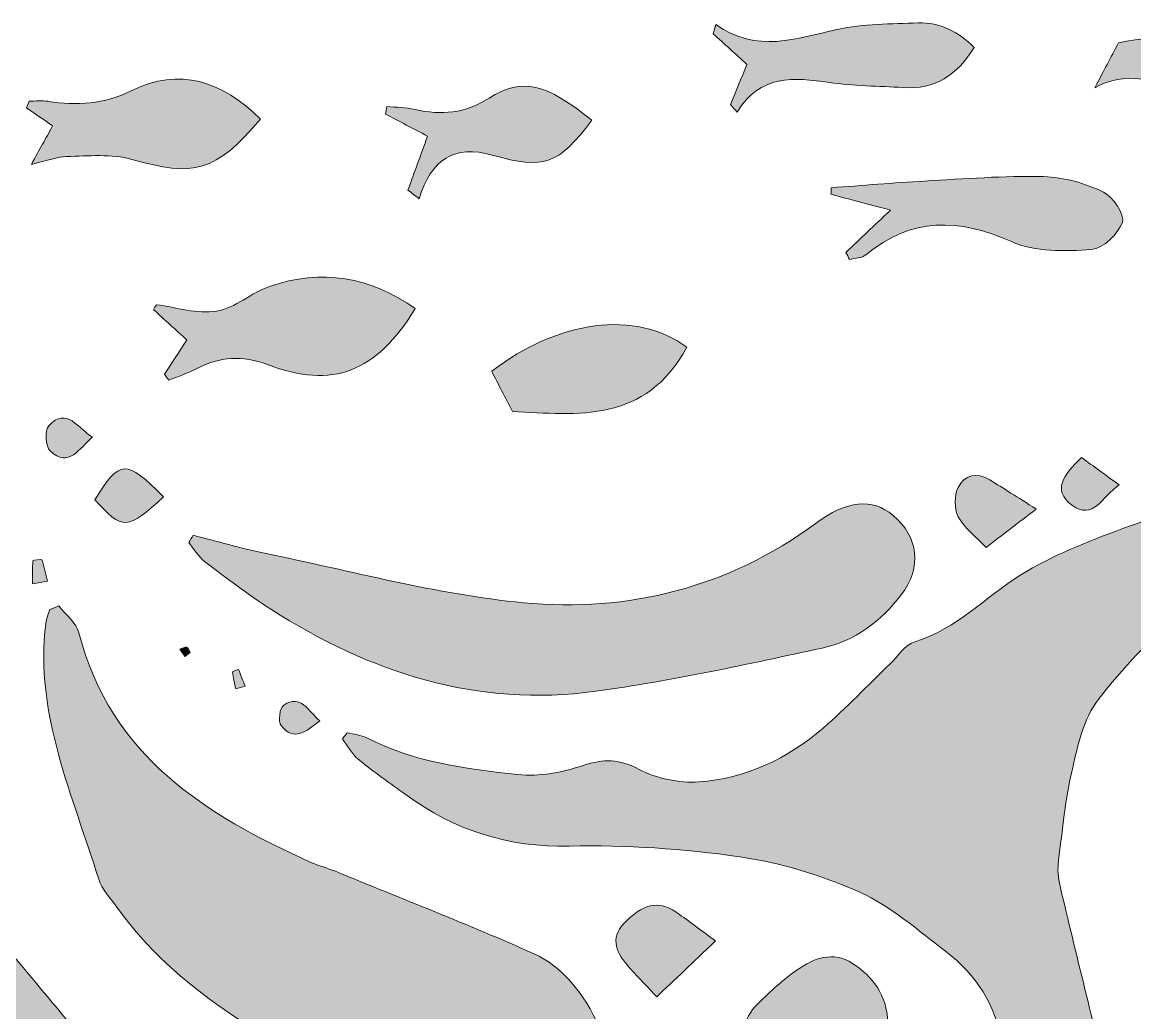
# Model space of a CAD drawing. Header units: centimetres. Extents: x -3.3 to 24.3, y 7.4 to 22.3.
# Drawn here: x 10.467 to 12.993, y 19.687 to 21.936 of the extents above; entities that cross this region are included whole.
import ezdxf

# ---------------------------------------------------------------- set-up
doc = ezdxf.new("R2010")
doc.units = ezdxf.units.CM
doc.header["$MEASUREMENT"] = 0
doc.layers.add('Layer 1', color=7, linetype='Continuous', lineweight=0)

# ---------------------------------------------------------------- blocks, each defined once
blk = doc.blocks.new('Block_0')
at = {"layer": 'Layer 1', "true_color": 0x000000, "transparency": 33554687}
h = blk.add_hatch(color=18, dxfattribs=at)
h.dxf.hatch_style = 2
edge = h.paths.add_edge_path()
edge.add_spline(control_points=[(12.0753, 21.749), (12.0874, 21.7786), (12.0995, 21.8082), (12.1127, 21.8402), (12.0861, 21.8643), (12.061, 21.887), (12.0359, 21.9098), (12.0379, 21.9169), (12.04, 21.924), (12.0421, 21.931), (12.1349, 21.864), (12.2251, 21.8994), (12.3176, 21.9195), (12.3772, 21.9324), (12.4401, 21.9322), (12.5017, 21.9343), (12.5512, 21.9359), (12.5926, 21.9144), (12.6286, 21.8788), (12.5904, 21.8155), (12.5394, 21.783), (12.4674, 21.7876), (12.4114, 21.7912), (12.3549, 21.7911), (12.2996, 21.7992), (12.2194, 21.811), (12.1429, 21.8182), (12.0902, 21.7317), (12.0852, 21.7375), (12.0802, 21.7433), (12.0753, 21.749)], knot_values=[0, 0, 0, 0, 1, 1, 1, 2, 2, 2, 3, 3, 3, 4, 4, 4, 5, 5, 5, 6, 6, 6, 7, 7, 7, 8, 8, 8, 9, 9, 9, 10, 10, 10, 10], degree=3, periodic=0)
h = blk.add_hatch(color=18, dxfattribs=at)
h.dxf.hatch_style = 2
edge = h.paths.add_edge_path()
edge.add_spline(control_points=[(12.9026, 21.7871), (12.9236, 21.827), (12.9382, 21.8546), (12.9566, 21.8894), (13.0568, 21.9124), (13.1653, 21.8945), (13.2741, 21.8777), (13.3207, 21.8704), (13.3487, 21.8442), (13.3434, 21.7985), (13.3381, 21.7523), (13.2971, 21.7437), (13.2592, 21.749), (13.2037, 21.7567), (13.1477, 21.7664), (13.0945, 21.7835), (13.033, 21.8034), (12.9739, 21.8267), (12.9026, 21.7871)], knot_values=[0, 0, 0, 0, 1, 1, 1, 2, 2, 2, 3, 3, 3, 4, 4, 4, 5, 5, 5, 6, 6, 6, 6], degree=3, periodic=0)
h = blk.add_hatch(color=18, dxfattribs=at)
h.dxf.hatch_style = 2
edge = h.paths.add_edge_path()
edge.add_spline(control_points=[(11.0074, 21.7161), (10.9048, 21.5951), (10.857, 21.5841), (10.7157, 21.6246), (10.6693, 21.638), (10.6169, 21.6318), (10.5673, 21.6312), (10.5462, 21.6309), (10.5252, 21.6221), (10.4872, 21.6131), (10.5068, 21.6486), (10.5188, 21.6702), (10.5356, 21.7007), (10.5173, 21.7134), (10.4968, 21.7276), (10.4764, 21.7417), (10.4784, 21.7468), (10.4804, 21.7518), (10.4824, 21.7568), (10.4966, 21.7568), (10.5111, 21.7587), (10.525, 21.7565), (10.5903, 21.746), (10.6526, 21.7497), (10.7137, 21.78), (10.8249, 21.8352), (10.9194, 21.8023), (11.0074, 21.7161)], knot_values=[0, 0, 0, 0, 1, 1, 1, 2, 2, 2, 3, 3, 3, 4, 4, 4, 5, 5, 5, 6, 6, 6, 7, 7, 7, 8, 8, 8, 9, 9, 9, 9], degree=3, periodic=0)
h = blk.add_hatch(color=18, dxfattribs=at)
h.dxf.hatch_style = 2
edge = h.paths.add_edge_path()
edge.add_spline(control_points=[(11.3426, 21.5548), (11.3571, 21.5947), (11.3716, 21.6345), (11.3872, 21.6775), (11.3543, 21.6946), (11.323, 21.7109), (11.2917, 21.7272), (11.2925, 21.733), (11.2934, 21.7389), (11.2943, 21.7447), (11.3159, 21.7426), (11.3379, 21.7428), (11.3588, 21.738), (11.4187, 21.7241), (11.472, 21.7288), (11.5269, 21.7639), (11.6025, 21.8122), (11.6567, 21.7966), (11.7604, 21.7134), (11.6836, 21.6127), (11.6532, 21.6006), (11.5342, 21.6344), (11.4483, 21.6589), (11.3953, 21.6245), (11.3679, 21.5353), (11.3594, 21.5418), (11.351, 21.5483), (11.3426, 21.5548)], knot_values=[0, 0, 0, 0, 1, 1, 1, 2, 2, 2, 3, 3, 3, 4, 4, 4, 5, 5, 5, 6, 6, 6, 7, 7, 7, 8, 8, 8, 9, 9, 9, 9], degree=3, periodic=0)
h = blk.add_hatch(color=18, dxfattribs=at)
h.dxf.hatch_style = 2
edge = h.paths.add_edge_path()
edge.add_spline(control_points=[(12.3375, 21.4135), (12.3691, 21.4436), (12.4008, 21.4737), (12.4385, 21.5095), (12.3874, 21.5231), (12.3454, 21.5342), (12.3034, 21.5453), (12.3037, 21.5503), (12.3039, 21.5552), (12.3042, 21.5602), (12.3749, 21.5653), (12.4455, 21.5715), (12.5162, 21.5754), (12.6062, 21.5803), (12.6964, 21.5877), (12.7863, 21.5854), (12.8324, 21.5842), (12.8808, 21.5703), (12.9226, 21.5504), (12.9444, 21.54), (12.9714, 21.4978), (12.9653, 21.4814), (12.9554, 21.4549), (12.9213, 21.4217), (12.8955, 21.42), (12.835, 21.4159), (12.7669, 21.4143), (12.7135, 21.4379), (12.5935, 21.4911), (12.4864, 21.4941), (12.3825, 21.4078), (12.3735, 21.4003), (12.358, 21.4006), (12.3456, 21.3972), (12.3429, 21.4026), (12.3402, 21.4081), (12.3375, 21.4135)], knot_values=[0, 0, 0, 0, 1, 1, 1, 2, 2, 2, 3, 3, 3, 4, 4, 4, 5, 5, 5, 6, 6, 6, 7, 7, 7, 8, 8, 8, 9, 9, 9, 10, 10, 10, 11, 11, 11, 12, 12, 12, 12], degree=3, periodic=0)
h = blk.add_hatch(color=18, dxfattribs=at)
h.dxf.hatch_style = 2
edge = h.paths.add_edge_path()
edge.add_spline(control_points=[(11.359, 21.2858), (11.2702, 21.141), (11.1719, 21.1025), (11.0239, 21.1586), (10.966, 21.1805), (10.9156, 21.177), (10.8629, 21.1497), (10.8426, 21.1392), (10.8205, 21.1319), (10.7992, 21.1231), (10.7961, 21.1277), (10.793, 21.1323), (10.7898, 21.1369), (10.8058, 21.1614), (10.8217, 21.1859), (10.8405, 21.2147), (10.8152, 21.2376), (10.79, 21.2604), (10.7649, 21.2832), (10.767, 21.287), (10.769, 21.2907), (10.7711, 21.2945), (10.8169, 21.2887), (10.8643, 21.273), (10.908, 21.2801), (10.95, 21.2869), (10.9867, 21.3219), (11.0285, 21.3363), (11.1456, 21.3765), (11.2579, 21.3582), (11.359, 21.2858)], knot_values=[0, 0, 0, 0, 1, 1, 1, 2, 2, 2, 3, 3, 3, 4, 4, 4, 5, 5, 5, 6, 6, 6, 7, 7, 7, 8, 8, 8, 9, 9, 9, 10, 10, 10, 10], degree=3, periodic=0)
h = blk.add_hatch(color=18, dxfattribs=at)
h.dxf.hatch_style = 2
edge = h.paths.add_edge_path()
edge.add_spline(control_points=[(11.9758, 21.1985), (11.8829, 21.0248), (11.7274, 21.0453), (11.5802, 21.052), (11.5634, 21.0844), (11.5482, 21.1138), (11.5328, 21.1436), (11.686, 21.2599), (11.8578, 21.2838), (11.9758, 21.1985)], knot_values=[0, 0, 0, 0, 1, 1, 1, 2, 2, 2, 3, 3, 3, 3], degree=3, periodic=0)
h = blk.add_hatch(color=18, dxfattribs=at)
h.dxf.hatch_style = 2
edge = h.paths.add_edge_path()
edge.add_spline(control_points=[(10.6264, 20.994), (10.5962, 20.9694), (10.5724, 20.9223), (10.5301, 20.9628), (10.5195, 20.973), (10.5173, 21.0096), (10.5267, 21.0198), (10.5679, 21.0646), (10.5934, 21.013), (10.6264, 20.994)], knot_values=[0, 0, 0, 0, 1, 1, 1, 2, 2, 2, 3, 3, 3, 3], degree=3, periodic=0)
h = blk.add_hatch(color=18, dxfattribs=at)
h.dxf.hatch_style = 2
edge = h.paths.add_edge_path()
edge.add_spline(control_points=[(10.7877, 20.8584), (10.7042, 20.7822), (10.6948, 20.7821), (10.6316, 20.8519), (10.6886, 20.9435), (10.7014, 20.9444), (10.7877, 20.8584)], knot_values=[0, 0, 0, 0, 1, 1, 1, 2, 2, 2, 2], degree=3, periodic=0)
h = blk.add_hatch(color=18, dxfattribs=at)
h.dxf.hatch_style = 2
edge = h.paths.add_edge_path()
edge.add_spline(control_points=[(12.8724, 20.9476), (12.9012, 20.9268), (12.927, 20.9082), (12.9579, 20.8858), (12.9195, 20.8593), (12.8997, 20.8031), (12.8498, 20.8404), (12.8063, 20.8729), (12.8306, 20.9081), (12.8724, 20.9476)], knot_values=[0, 0, 0, 0, 1, 1, 1, 2, 2, 2, 3, 3, 3, 3], degree=3, periodic=0)
h = blk.add_hatch(color=18, dxfattribs=at)
h.dxf.hatch_style = 2
edge = h.paths.add_edge_path()
edge.add_spline(control_points=[(12.7698, 20.8308), (12.7279, 20.7987), (12.6952, 20.7736), (12.6558, 20.7434), (12.6316, 20.7691), (12.6058, 20.788), (12.5926, 20.8134), (12.5832, 20.8314), (12.5835, 20.8617), (12.5925, 20.8801), (12.6063, 20.9083), (12.6347, 20.9156), (12.6644, 20.897), (12.6953, 20.8777), (12.7261, 20.8583), (12.7698, 20.8308)], knot_values=[0, 0, 0, 0, 1, 1, 1, 2, 2, 2, 3, 3, 3, 4, 4, 4, 5, 5, 5, 5], degree=3, periodic=0)
h = blk.add_hatch(color=18, dxfattribs=at)
h.dxf.hatch_style = 2
edge = h.paths.add_edge_path()
edge.add_spline(control_points=[(14.0863, 20.6711), (13.9949, 20.6799), (13.9035, 20.6946), (13.8119, 20.6961), (13.6575, 20.6987), (13.502, 20.7026), (13.3487, 20.6882), (13.1554, 20.67), (13.023, 20.5421), (12.9101, 20.3978), (12.8773, 20.3558), (12.8644, 20.2955), (12.8519, 20.2414), (12.8361, 20.173), (12.8291, 20.1025), (12.8202, 20.0327), (12.8178, 20.0137), (12.8193, 19.9932), (12.8238, 19.9745), (12.8611, 19.8189), (12.899, 19.6633), (12.9379, 19.5081), (12.9527, 19.4487), (12.936, 19.3966), (12.9061, 19.347), (12.8299, 19.2207), (12.7269, 19.1261), (12.5923, 19.0614), (12.4554, 18.9957), (12.3234, 18.92), (12.1898, 18.8477), (12.1203, 18.8101), (12.0868, 18.7477), (12.0696, 18.6725), (12.0378, 18.5326), (12.0056, 18.3926), (11.9687, 18.254), (11.9351, 18.1278), (11.8833, 18.0089), (11.7944, 17.9104), (11.7742, 17.888), (11.746, 17.8728), (11.7214, 17.8543), (11.7172, 17.8591), (11.7129, 17.8639), (11.7086, 17.8687), (11.7333, 17.9079), (11.7597, 17.9462), (11.7824, 17.9865), (11.8646, 18.1326), (11.8918, 18.2936), (11.9014, 18.4576), (11.9115, 18.6293), (11.9505, 18.7906), (12.039, 18.9399), (12.1276, 19.0893), (12.2459, 19.1982), (12.4181, 19.2418), (12.5089, 19.2648), (12.582, 19.3144), (12.635, 19.3929), (12.7347, 19.5405), (12.7064, 19.7191), (12.5636, 19.8271), (12.5007, 19.8747), (12.4397, 19.9293), (12.369, 19.961), (12.2833, 19.9995), (12.1897, 20.0279), (12.0968, 20.0413), (11.9689, 20.0597), (11.8383, 20.0684), (11.7092, 20.0655), (11.5695, 20.0624), (11.4488, 20.1015), (11.3382, 20.182), (11.3017, 20.2086), (11.2644, 20.2341), (11.2296, 20.2627), (11.2148, 20.2748), (11.2055, 20.2935), (11.1936, 20.3092), (11.1974, 20.3139), (11.2011, 20.3185), (11.2048, 20.3231), (11.2197, 20.3193), (11.236, 20.3181), (11.2494, 20.3113), (11.357, 20.256), (11.475, 20.2409), (11.5921, 20.228), (11.6404, 20.2226), (11.6936, 20.233), (11.7403, 20.2488), (11.7871, 20.2645), (11.8227, 20.2631), (11.8675, 20.2399), (11.9073, 20.2192), (11.9583, 20.2082), (12.0031, 20.2113), (12.1098, 20.2185), (12.2045, 20.264), (12.2854, 20.3336), (12.3387, 20.3794), (12.3871, 20.4309), (12.4379, 20.4796), (12.4561, 20.4971), (12.4723, 20.5229), (12.4941, 20.5296), (12.5888, 20.5586), (12.6542, 20.6313), (12.7345, 20.6811), (12.8054, 20.7251), (12.8853, 20.7565), (12.9641, 20.7857), (13.0512, 20.818), (13.1411, 20.8425), (13.2305, 20.868), (13.2654, 20.8779), (13.3032, 20.8896), (13.3382, 20.886), (13.5172, 20.8675), (13.6965, 20.8492), (13.874, 20.8207), (13.9597, 20.8069), (14.0345, 20.7592), (14.0934, 20.6936), (14.091, 20.6861), (14.0887, 20.6786), (14.0863, 20.6711)], knot_values=[0, 0, 0, 0, 1, 1, 1, 2, 2, 2, 3, 3, 3, 4, 4, 4, 5, 5, 5, 6, 6, 6, 7, 7, 7, 8, 8, 8, 9, 9, 9, 10, 10, 10, 11, 11, 11, 12, 12, 12, 13, 13, 13, 14, 14, 14, 15, 15, 15, 16, 16, 16, 17, 17, 17, 18, 18, 18, 19, 19, 19, 20, 20, 20, 21, 21, 21, 22, 22, 22, 23, 23, 23, 24, 24, 24, 25, 25, 25, 26, 26, 26, 27, 27, 27, 28, 28, 28, 29, 29, 29, 30, 30, 30, 31, 31, 31, 32, 32, 32, 33, 33, 33, 34, 34, 34, 35, 35, 35, 36, 36, 36, 37, 37, 37, 38, 38, 38, 39, 39, 39, 40, 40, 40, 41, 41, 41, 42, 42, 42, 43, 43, 43, 43], degree=3, periodic=0)
h = blk.add_hatch(color=18, dxfattribs=at)
h.dxf.hatch_style = 2
edge = h.paths.add_edge_path()
edge.add_spline(control_points=[(10.8548, 20.7714), (10.9087, 20.7577), (10.9621, 20.7417), (11.0165, 20.7306), (11.2124, 20.6909), (11.4071, 20.6368), (11.6051, 20.6181), (11.8428, 20.5957), (12.07, 20.6521), (12.2678, 20.7976), (12.3407, 20.8513), (12.3963, 20.8565), (12.4445, 20.8165), (12.502, 20.7687), (12.5108, 20.6984), (12.4629, 20.6357), (12.4172, 20.5758), (12.3568, 20.5309), (12.2836, 20.5152), (12.113, 20.4785), (11.9421, 20.4407), (11.7695, 20.4171), (11.5005, 20.3802), (11.2563, 20.459), (11.0312, 20.6035), (10.9791, 20.6369), (10.9296, 20.6746), (10.8803, 20.7121), (10.8659, 20.7231), (10.8564, 20.7404), (10.8446, 20.7548), (10.848, 20.7604), (10.8514, 20.7659), (10.8548, 20.7714)], knot_values=[0, 0, 0, 0, 1, 1, 1, 2, 2, 2, 3, 3, 3, 4, 4, 4, 5, 5, 5, 6, 6, 6, 7, 7, 7, 8, 8, 8, 9, 9, 9, 10, 10, 10, 11, 11, 11, 11], degree=3, periodic=0)
h = blk.add_hatch(color=18, dxfattribs=at)
h.dxf.hatch_style = 2
edge = h.paths.add_edge_path()
edge.add_spline(control_points=[(10.4898, 20.6611), (10.4898, 20.6786), (10.4894, 20.6962), (10.4908, 20.7136), (10.4909, 20.7149), (10.5104, 20.7171), (10.511, 20.7153), (10.5166, 20.6996), (10.5199, 20.6831), (10.524, 20.6668), (10.5126, 20.6649), (10.5012, 20.663), (10.4898, 20.6611)], knot_values=[0, 0, 0, 0, 1, 1, 1, 2, 2, 2, 3, 3, 3, 4, 4, 4, 4], degree=3, periodic=0)
h = blk.add_hatch(color=18, dxfattribs=at)
h.dxf.hatch_style = 2
edge = h.paths.add_edge_path()
edge.add_spline(control_points=[(8.7354, 20.0841), (9.3063, 20.0135), (9.7667, 20.1911), (10.1285, 20.6199), (10.1335, 20.6166), (10.1385, 20.6132), (10.1435, 20.6099), (10.1428, 20.5937), (10.1473, 20.5748), (10.1405, 20.5618), (10.1105, 20.5046), (10.082, 20.4456), (10.044, 20.3938), (9.9908, 20.3212), (9.9328, 20.2514), (9.871, 20.186), (9.7951, 20.1057), (9.7668, 20.0136), (9.784, 19.9068), (9.7938, 19.8457), (9.8035, 19.7839), (9.8219, 19.7251), (9.8322, 19.6923), (9.8537, 19.6521), (9.8816, 19.6381), (9.9305, 19.6135), (9.9546, 19.5722), (9.9877, 19.5349), (10.032, 19.4848), (10.0839, 19.4404), (10.1369, 19.3991), (10.1924, 19.3559), (10.2556, 19.3225), (10.3107, 19.279), (10.5252, 19.1097), (10.6415, 18.8914), (10.6326, 18.6138), (10.6304, 18.5462), (10.6267, 18.4783), (10.6169, 18.4116), (10.6115, 18.3754), (10.5918, 18.3414), (10.5785, 18.3064), (10.5704, 18.3069), (10.5622, 18.3074), (10.5541, 18.3078), (10.5482, 18.3414), (10.5361, 18.3752), (10.5377, 18.4083), (10.5427, 18.5159), (10.5173, 18.6145), (10.4663, 18.7085), (10.4462, 18.7454), (10.4292, 18.7848), (10.4172, 18.8249), (10.3888, 18.9198), (10.3303, 18.989), (10.2442, 19.0339), (10.1668, 19.0743), (10.0874, 19.1108), (10.0081, 19.1472), (9.9662, 19.1665), (9.9064, 19.1527), (9.8787, 19.0988), (9.7994, 18.9443), (9.7103, 18.7894), (9.7931, 18.604), (9.8298, 18.5219), (9.8565, 18.4353), (9.8864, 18.3503), (9.9121, 18.2774), (9.947, 18.2111), (10.0078, 18.1605), (10.0218, 18.1488), (10.031, 18.1314), (10.0481, 18.1093), (10.0276, 18.104), (10.0115, 18.0944), (10.0048, 18.0988), (9.9134, 18.1593), (9.8084, 18.2083), (9.7371, 18.2875), (9.6678, 18.3644), (9.6246, 18.4693), (9.5856, 18.568), (9.5328, 18.7014), (9.5305, 18.8401), (9.5615, 18.9831), (9.5984, 19.1529), (9.6373, 19.3232), (9.6177, 19.5013), (9.6016, 19.6479), (9.5305, 19.7617), (9.4325, 19.8617), (9.3774, 19.9179), (9.3005, 19.9338), (9.2239, 19.9448), (9.1152, 19.9602), (9.0063, 19.9751), (8.8985, 19.9956), (8.8449, 20.0057), (8.7909, 20.0226), (8.7354, 20.0841)], knot_values=[0, 0, 0, 0, 1, 1, 1, 2, 2, 2, 3, 3, 3, 4, 4, 4, 5, 5, 5, 6, 6, 6, 7, 7, 7, 8, 8, 8, 9, 9, 9, 10, 10, 10, 11, 11, 11, 12, 12, 12, 13, 13, 13, 14, 14, 14, 15, 15, 15, 16, 16, 16, 17, 17, 17, 18, 18, 18, 19, 19, 19, 20, 20, 20, 21, 21, 21, 22, 22, 22, 23, 23, 23, 24, 24, 24, 25, 25, 25, 26, 26, 26, 27, 27, 27, 28, 28, 28, 29, 29, 29, 30, 30, 30, 31, 31, 31, 32, 32, 32, 33, 33, 33, 34, 34, 34, 34], degree=3, periodic=0)
h = blk.add_hatch(color=18, dxfattribs=at)
h.dxf.hatch_style = 2
edge = h.paths.add_edge_path()
edge.add_spline(control_points=[(10.5498, 20.6114), (10.5654, 20.5909), (10.5895, 20.5725), (10.5954, 20.5495), (10.6671, 20.2701), (10.8821, 20.1369), (11.1221, 20.0287), (11.1401, 20.0206), (11.1594, 20.0158), (11.1777, 20.0084), (11.3283, 19.9464), (11.4803, 19.8875), (11.6291, 19.8212), (11.7544, 19.7654), (11.8397, 19.5654), (11.802, 19.4337), (11.7695, 19.3197), (11.7083, 19.223), (11.6237, 19.1409), (11.559, 19.0781), (11.4919, 19.0176), (11.4277, 18.9543), (11.3936, 18.9207), (11.3618, 18.8846), (11.3317, 18.8474), (11.2713, 18.7728), (11.2638, 18.6931), (11.2985, 18.6019), (11.3294, 18.521), (11.3539, 18.4359), (11.3667, 18.3504), (11.3875, 18.2107), (11.3635, 18.0816), (11.2461, 17.9832), (11.0962, 17.8574), (10.9738, 17.7059), (10.8533, 17.5528), (10.847, 17.5448), (10.8381, 17.5387), (10.822, 17.5241), (10.8092, 17.6264), (10.8448, 17.7017), (10.8958, 17.7738), (10.9625, 17.8681), (11.0259, 17.9647), (11.0921, 18.0594), (11.1593, 18.1556), (11.1607, 18.2608), (11.1311, 18.3673), (11.1146, 18.4264), (11.0888, 18.4838), (11.061, 18.5389), (10.991, 18.678), (10.9961, 18.8126), (11.0883, 18.9374), (11.1663, 19.0431), (11.2236, 19.1656), (11.3384, 19.2436), (11.3599, 19.2582), (11.3684, 19.3104), (11.3633, 19.342), (11.3491, 19.4285), (11.2903, 19.4794), (11.2137, 19.5225), (11.0181, 19.6323), (10.8167, 19.7369), (10.6816, 19.927), (10.6669, 19.9477), (10.6472, 19.9672), (10.6401, 19.9904), (10.5819, 20.1803), (10.4946, 20.3644), (10.5199, 20.5714), (10.5212, 20.5818), (10.5256, 20.5917), (10.5285, 20.6019), (10.5356, 20.6051), (10.5427, 20.6082), (10.5498, 20.6114)], knot_values=[0, 0, 0, 0, 1, 1, 1, 2, 2, 2, 3, 3, 3, 4, 4, 4, 5, 5, 5, 6, 6, 6, 7, 7, 7, 8, 8, 8, 9, 9, 9, 10, 10, 10, 11, 11, 11, 12, 12, 12, 13, 13, 13, 14, 14, 14, 15, 15, 15, 16, 16, 16, 17, 17, 17, 18, 18, 18, 19, 19, 19, 20, 20, 20, 21, 21, 21, 22, 22, 22, 23, 23, 23, 24, 24, 24, 25, 25, 25, 26, 26, 26, 26], degree=3, periodic=0)
h = blk.add_hatch(color=18, dxfattribs=at)
h.dxf.hatch_style = 2
edge = h.paths.add_edge_path()
edge.add_spline(control_points=[(10.8476, 20.5054), (10.8438, 20.5022), (10.84, 20.499), (10.8362, 20.4959), (10.8324, 20.5014), (10.8285, 20.507), (10.8247, 20.5126), (10.8298, 20.5143), (10.8352, 20.5179), (10.8398, 20.5169), (10.843, 20.5162), (10.8451, 20.5095), (10.8476, 20.5054)], knot_values=[0, 0, 0, 0, 1, 1, 1, 2, 2, 2, 3, 3, 3, 4, 4, 4, 4], degree=3, periodic=0)
h = blk.add_hatch(color=18, dxfattribs=at)
h.dxf.hatch_style = 2
edge = h.paths.add_edge_path()
edge.add_spline(control_points=[(10.9514, 20.4223), (10.9487, 20.4352), (10.9455, 20.4481), (10.9439, 20.4612), (10.9438, 20.4625), (10.9529, 20.465), (10.9578, 20.4669), (10.9627, 20.4543), (10.9677, 20.4416), (10.9726, 20.429), (10.9655, 20.4268), (10.9584, 20.4245), (10.9514, 20.4223)], knot_values=[0, 0, 0, 0, 1, 1, 1, 2, 2, 2, 3, 3, 3, 4, 4, 4, 4], degree=3, periodic=0)
h = blk.add_hatch(color=18, dxfattribs=at)
h.dxf.hatch_style = 2
edge = h.paths.add_edge_path()
edge.add_spline(control_points=[(11.1422, 20.3503), (11.11, 20.3248), (11.0831, 20.3031), (11.0543, 20.3391), (11.0471, 20.3481), (11.0515, 20.3803), (11.0605, 20.3859), (11.1003, 20.4106), (11.1149, 20.373), (11.1422, 20.3503)], knot_values=[0, 0, 0, 0, 1, 1, 1, 2, 2, 2, 3, 3, 3, 3], degree=3, periodic=0)
h = blk.add_hatch(color=18, dxfattribs=at)
h.dxf.hatch_style = 2
edge = h.paths.add_edge_path()
edge.add_spline(control_points=[(10.75, 18.3173), (10.7536, 18.3887), (10.7537, 18.4605), (10.7616, 18.5314), (10.7875, 18.7651), (10.7772, 18.992), (10.6595, 19.2043), (10.5765, 19.3538), (10.4656, 19.4738), (10.3103, 19.5481), (10.2168, 19.5928), (10.1413, 19.6588), (10.0704, 19.732), (10.0275, 19.7764), (10.011, 19.828), (10.0299, 19.8868), (10.05, 19.9497), (10.0981, 19.9808), (10.1618, 19.9899), (10.2324, 19.9999), (10.2991, 19.9912), (10.3473, 19.9339), (10.4724, 19.7854), (10.5981, 19.6374), (10.718, 19.4849), (10.8738, 19.2867), (10.9344, 19.0628), (10.8901, 18.8109), (10.877, 18.7368), (10.883, 18.6593), (10.8799, 18.5833), (10.8766, 18.5006), (10.8608, 18.421), (10.8142, 18.3507), (10.8041, 18.3354), (10.7891, 18.3234), (10.7763, 18.3098), (10.7675, 18.3123), (10.7587, 18.3148), (10.75, 18.3173)], knot_values=[0, 0, 0, 0, 1, 1, 1, 2, 2, 2, 3, 3, 3, 4, 4, 4, 5, 5, 5, 6, 6, 6, 7, 7, 7, 8, 8, 8, 9, 9, 9, 10, 10, 10, 11, 11, 11, 12, 12, 12, 13, 13, 13, 13], degree=3, periodic=0)
h = blk.add_hatch(color=18, dxfattribs=at)
h.dxf.hatch_style = 2
edge = h.paths.add_edge_path()
edge.add_spline(control_points=[(11.9076, 19.7235), (11.8864, 19.7464), (11.8631, 19.77), (11.8413, 19.7951), (11.8125, 19.8283), (11.8011, 19.8613), (11.8402, 19.8973), (11.8838, 19.9374), (11.9152, 19.9425), (11.9592, 19.9106), (11.9863, 19.8909), (12.0132, 19.8709), (12.0412, 19.8503), (11.9876, 19.7994), (11.9496, 19.7633), (11.9076, 19.7235)], knot_values=[0, 0, 0, 0, 1, 1, 1, 2, 2, 2, 3, 3, 3, 4, 4, 4, 5, 5, 5, 5], degree=3, periodic=0)
h = blk.add_hatch(color=18, dxfattribs=at)
h.dxf.hatch_style = 2
edge = h.paths.add_edge_path()
edge.add_spline(control_points=[(12.4325, 19.6663), (12.4241, 19.5879), (12.3909, 19.5185), (12.334, 19.4607), (12.3104, 19.4368), (12.2835, 19.4362), (12.2596, 19.459), (12.2153, 19.5013), (12.1707, 19.5435), (12.1297, 19.589), (12.0936, 19.6291), (12.1009, 19.672), (12.1379, 19.7084), (12.1657, 19.7358), (12.1949, 19.7623), (12.2267, 19.7847), (12.2646, 19.8115), (12.3085, 19.8277), (12.3522, 19.7995), (12.3986, 19.7695), (12.4301, 19.7275), (12.4325, 19.6663)], knot_values=[0, 0, 0, 0, 1, 1, 1, 2, 2, 2, 3, 3, 3, 4, 4, 4, 5, 5, 5, 6, 6, 6, 7, 7, 7, 7], degree=3, periodic=0)
at = {"layer": 'Layer 1'}
for points, knots in [([(12.0753, 21.749), (12.0874, 21.7786), (12.0995, 21.8082), (12.1127, 21.8402), (12.0861, 21.8643), (12.061, 21.887), (12.0359, 21.9098), (12.0379, 21.9169), (12.04, 21.924), (12.0421, 21.931), (12.1349, 21.864), (12.2251, 21.8994), (12.3176, 21.9195), (12.3772, 21.9324), (12.4401, 21.9322), (12.5017, 21.9343), (12.5512, 21.9359), (12.5926, 21.9144), (12.6286, 21.8788), (12.5904, 21.8155), (12.5394, 21.783), (12.4674, 21.7876), (12.4114, 21.7912), (12.3549, 21.7911), (12.2996, 21.7992), (12.2194, 21.811), (12.1429, 21.8182), (12.0902, 21.7317), (12.0852, 21.7375), (12.0802, 21.7433), (12.0753, 21.749)], [0, 0, 0, 0, 1, 1, 1, 2, 2, 2, 3, 3, 3, 4, 4, 4, 5, 5, 5, 6, 6, 6, 7, 7, 7, 8, 8, 8, 9, 9, 9, 10, 10, 10, 10]), ([(12.9026, 21.7871), (12.9236, 21.827), (12.9382, 21.8546), (12.9566, 21.8894), (13.0568, 21.9124), (13.1653, 21.8945), (13.2741, 21.8777), (13.3207, 21.8704), (13.3487, 21.8442), (13.3434, 21.7985), (13.3381, 21.7523), (13.2971, 21.7437), (13.2592, 21.749), (13.2037, 21.7567), (13.1477, 21.7664), (13.0945, 21.7835), (13.033, 21.8034), (12.9739, 21.8267), (12.9026, 21.7871)], [0, 0, 0, 0, 1, 1, 1, 2, 2, 2, 3, 3, 3, 4, 4, 4, 5, 5, 5, 6, 6, 6, 6]), ([(11.0074, 21.7161), (10.9048, 21.5951), (10.857, 21.5841), (10.7157, 21.6246), (10.6693, 21.638), (10.6169, 21.6318), (10.5673, 21.6312), (10.5462, 21.6309), (10.5252, 21.6221), (10.4872, 21.6131), (10.5068, 21.6486), (10.5188, 21.6702), (10.5356, 21.7007), (10.5173, 21.7134), (10.4968, 21.7276), (10.4764, 21.7417), (10.4784, 21.7468), (10.4804, 21.7518), (10.4824, 21.7568), (10.4966, 21.7568), (10.5111, 21.7587), (10.525, 21.7565), (10.5903, 21.746), (10.6526, 21.7497), (10.7137, 21.78), (10.8249, 21.8352), (10.9194, 21.8023), (11.0074, 21.7161)], [0, 0, 0, 0, 1, 1, 1, 2, 2, 2, 3, 3, 3, 4, 4, 4, 5, 5, 5, 6, 6, 6, 7, 7, 7, 8, 8, 8, 9, 9, 9, 9]), ([(11.3426, 21.5548), (11.3571, 21.5947), (11.3716, 21.6345), (11.3872, 21.6775), (11.3543, 21.6946), (11.323, 21.7109), (11.2917, 21.7272), (11.2925, 21.733), (11.2934, 21.7389), (11.2943, 21.7447), (11.3159, 21.7426), (11.3379, 21.7428), (11.3588, 21.738), (11.4187, 21.7241), (11.472, 21.7288), (11.5269, 21.7639), (11.6025, 21.8122), (11.6567, 21.7966), (11.7604, 21.7134), (11.6836, 21.6127), (11.6532, 21.6006), (11.5342, 21.6344), (11.4483, 21.6589), (11.3953, 21.6245), (11.3679, 21.5353), (11.3594, 21.5418), (11.351, 21.5483), (11.3426, 21.5548)], [0, 0, 0, 0, 1, 1, 1, 2, 2, 2, 3, 3, 3, 4, 4, 4, 5, 5, 5, 6, 6, 6, 7, 7, 7, 8, 8, 8, 9, 9, 9, 9]), ([(12.3375, 21.4135), (12.3691, 21.4436), (12.4008, 21.4737), (12.4385, 21.5095), (12.3874, 21.5231), (12.3454, 21.5342), (12.3034, 21.5453), (12.3037, 21.5503), (12.3039, 21.5552), (12.3042, 21.5602), (12.3749, 21.5653), (12.4455, 21.5715), (12.5162, 21.5754), (12.6062, 21.5803), (12.6964, 21.5877), (12.7863, 21.5854), (12.8324, 21.5842), (12.8808, 21.5703), (12.9226, 21.5504), (12.9444, 21.54), (12.9714, 21.4978), (12.9653, 21.4814), (12.9554, 21.4549), (12.9213, 21.4217), (12.8955, 21.42), (12.835, 21.4159), (12.7669, 21.4143), (12.7135, 21.4379), (12.5935, 21.4911), (12.4864, 21.4941), (12.3825, 21.4078), (12.3735, 21.4003), (12.358, 21.4006), (12.3456, 21.3972), (12.3429, 21.4026), (12.3402, 21.4081), (12.3375, 21.4135)], [0, 0, 0, 0, 1, 1, 1, 2, 2, 2, 3, 3, 3, 4, 4, 4, 5, 5, 5, 6, 6, 6, 7, 7, 7, 8, 8, 8, 9, 9, 9, 10, 10, 10, 11, 11, 11, 12, 12, 12, 12]), ([(11.359, 21.2858), (11.2702, 21.141), (11.1719, 21.1025), (11.0239, 21.1586), (10.966, 21.1805), (10.9156, 21.177), (10.8629, 21.1497), (10.8426, 21.1392), (10.8205, 21.1319), (10.7992, 21.1231), (10.7961, 21.1277), (10.793, 21.1323), (10.7898, 21.1369), (10.8058, 21.1614), (10.8217, 21.1859), (10.8405, 21.2147), (10.8152, 21.2376), (10.79, 21.2604), (10.7649, 21.2832), (10.767, 21.287), (10.769, 21.2907), (10.7711, 21.2945), (10.8169, 21.2887), (10.8643, 21.273), (10.908, 21.2801), (10.95, 21.2869), (10.9867, 21.3219), (11.0285, 21.3363), (11.1456, 21.3765), (11.2579, 21.3582), (11.359, 21.2858)], [0, 0, 0, 0, 1, 1, 1, 2, 2, 2, 3, 3, 3, 4, 4, 4, 5, 5, 5, 6, 6, 6, 7, 7, 7, 8, 8, 8, 9, 9, 9, 10, 10, 10, 10]), ([(11.9758, 21.1985), (11.8829, 21.0248), (11.7274, 21.0453), (11.5802, 21.052), (11.5634, 21.0844), (11.5482, 21.1138), (11.5328, 21.1436), (11.686, 21.2599), (11.8578, 21.2838), (11.9758, 21.1985)], [0, 0, 0, 0, 1, 1, 1, 2, 2, 2, 3, 3, 3, 3]), ([(10.6264, 20.994), (10.5962, 20.9694), (10.5724, 20.9223), (10.5301, 20.9628), (10.5195, 20.973), (10.5173, 21.0096), (10.5267, 21.0198), (10.5679, 21.0646), (10.5934, 21.013), (10.6264, 20.994)], [0, 0, 0, 0, 1, 1, 1, 2, 2, 2, 3, 3, 3, 3]), ([(10.7877, 20.8584), (10.7042, 20.7822), (10.6948, 20.7821), (10.6316, 20.8519), (10.6886, 20.9435), (10.7014, 20.9444), (10.7877, 20.8584)], [0, 0, 0, 0, 1, 1, 1, 2, 2, 2, 2]), ([(12.8724, 20.9476), (12.9012, 20.9268), (12.927, 20.9082), (12.9579, 20.8858), (12.9195, 20.8593), (12.8997, 20.8031), (12.8498, 20.8404), (12.8063, 20.8729), (12.8306, 20.9081), (12.8724, 20.9476)], [0, 0, 0, 0, 1, 1, 1, 2, 2, 2, 3, 3, 3, 3]), ([(12.7698, 20.8308), (12.7279, 20.7987), (12.6952, 20.7736), (12.6558, 20.7434), (12.6316, 20.7691), (12.6058, 20.788), (12.5926, 20.8134), (12.5832, 20.8314), (12.5835, 20.8617), (12.5925, 20.8801), (12.6063, 20.9083), (12.6347, 20.9156), (12.6644, 20.897), (12.6953, 20.8777), (12.7261, 20.8583), (12.7698, 20.8308)], [0, 0, 0, 0, 1, 1, 1, 2, 2, 2, 3, 3, 3, 4, 4, 4, 5, 5, 5, 5]), ([(14.0863, 20.6711), (13.9949, 20.6799), (13.9035, 20.6946), (13.8119, 20.6961), (13.6575, 20.6987), (13.502, 20.7026), (13.3487, 20.6882), (13.1554, 20.67), (13.023, 20.5421), (12.9101, 20.3978), (12.8773, 20.3558), (12.8644, 20.2955), (12.8519, 20.2414), (12.8361, 20.173), (12.8291, 20.1025), (12.8202, 20.0327), (12.8178, 20.0137), (12.8193, 19.9932), (12.8238, 19.9745), (12.8611, 19.8189), (12.899, 19.6633), (12.9379, 19.5081), (12.9527, 19.4487), (12.936, 19.3966), (12.9061, 19.347), (12.8299, 19.2207), (12.7269, 19.1261), (12.5923, 19.0614), (12.4554, 18.9957), (12.3234, 18.92), (12.1898, 18.8477), (12.1203, 18.8101), (12.0868, 18.7477), (12.0696, 18.6725), (12.0378, 18.5326), (12.0056, 18.3926), (11.9687, 18.254), (11.9351, 18.1278), (11.8833, 18.0089), (11.7944, 17.9104), (11.7742, 17.888), (11.746, 17.8728), (11.7214, 17.8543), (11.7172, 17.8591), (11.7129, 17.8639), (11.7086, 17.8687), (11.7333, 17.9079), (11.7597, 17.9462), (11.7824, 17.9865), (11.8646, 18.1326), (11.8918, 18.2936), (11.9014, 18.4576), (11.9115, 18.6293), (11.9505, 18.7906), (12.039, 18.9399), (12.1276, 19.0893), (12.2459, 19.1982), (12.4181, 19.2418), (12.5089, 19.2648), (12.582, 19.3144), (12.635, 19.3929), (12.7347, 19.5405), (12.7064, 19.7191), (12.5636, 19.8271), (12.5007, 19.8747), (12.4397, 19.9293), (12.369, 19.961), (12.2833, 19.9995), (12.1897, 20.0279), (12.0968, 20.0413), (11.9689, 20.0597), (11.8383, 20.0684), (11.7092, 20.0655), (11.5695, 20.0624), (11.4488, 20.1015), (11.3382, 20.182), (11.3017, 20.2086), (11.2644, 20.2341), (11.2296, 20.2627), (11.2148, 20.2748), (11.2055, 20.2935), (11.1936, 20.3092), (11.1974, 20.3139), (11.2011, 20.3185), (11.2048, 20.3231), (11.2197, 20.3193), (11.236, 20.3181), (11.2494, 20.3113), (11.357, 20.256), (11.475, 20.2409), (11.5921, 20.228), (11.6404, 20.2226), (11.6936, 20.233), (11.7403, 20.2488), (11.7871, 20.2645), (11.8227, 20.2631), (11.8675, 20.2399), (11.9073, 20.2192), (11.9583, 20.2082), (12.0031, 20.2113), (12.1098, 20.2185), (12.2045, 20.264), (12.2854, 20.3336), (12.3387, 20.3794), (12.3871, 20.4309), (12.4379, 20.4796), (12.4561, 20.4971), (12.4723, 20.5229), (12.4941, 20.5296), (12.5888, 20.5586), (12.6542, 20.6313), (12.7345, 20.6811), (12.8054, 20.7251), (12.8853, 20.7565), (12.9641, 20.7857), (13.0512, 20.818), (13.1411, 20.8425), (13.2305, 20.868), (13.2654, 20.8779), (13.3032, 20.8896), (13.3382, 20.886), (13.5172, 20.8675), (13.6965, 20.8492), (13.874, 20.8207), (13.9597, 20.8069), (14.0345, 20.7592), (14.0934, 20.6936), (14.091, 20.6861), (14.0887, 20.6786), (14.0863, 20.6711)], [0, 0, 0, 0, 1, 1, 1, 2, 2, 2, 3, 3, 3, 4, 4, 4, 5, 5, 5, 6, 6, 6, 7, 7, 7, 8, 8, 8, 9, 9, 9, 10, 10, 10, 11, 11, 11, 12, 12, 12, 13, 13, 13, 14, 14, 14, 15, 15, 15, 16, 16, 16, 17, 17, 17, 18, 18, 18, 19, 19, 19, 20, 20, 20, 21, 21, 21, 22, 22, 22, 23, 23, 23, 24, 24, 24, 25, 25, 25, 26, 26, 26, 27, 27, 27, 28, 28, 28, 29, 29, 29, 30, 30, 30, 31, 31, 31, 32, 32, 32, 33, 33, 33, 34, 34, 34, 35, 35, 35, 36, 36, 36, 37, 37, 37, 38, 38, 38, 39, 39, 39, 40, 40, 40, 41, 41, 41, 42, 42, 42, 43, 43, 43, 43]), ([(10.8548, 20.7714), (10.9087, 20.7577), (10.9621, 20.7417), (11.0165, 20.7306), (11.2124, 20.6909), (11.4071, 20.6368), (11.6051, 20.6181), (11.8428, 20.5957), (12.07, 20.6521), (12.2678, 20.7976), (12.3407, 20.8513), (12.3963, 20.8565), (12.4445, 20.8165), (12.502, 20.7687), (12.5108, 20.6984), (12.4629, 20.6357), (12.4172, 20.5758), (12.3568, 20.5309), (12.2836, 20.5152), (12.113, 20.4785), (11.9421, 20.4407), (11.7695, 20.4171), (11.5005, 20.3802), (11.2563, 20.459), (11.0312, 20.6035), (10.9791, 20.6369), (10.9296, 20.6746), (10.8803, 20.7121), (10.8659, 20.7231), (10.8564, 20.7404), (10.8446, 20.7548), (10.848, 20.7604), (10.8514, 20.7659), (10.8548, 20.7714)], [0, 0, 0, 0, 1, 1, 1, 2, 2, 2, 3, 3, 3, 4, 4, 4, 5, 5, 5, 6, 6, 6, 7, 7, 7, 8, 8, 8, 9, 9, 9, 10, 10, 10, 11, 11, 11, 11]), ([(10.4898, 20.6611), (10.4898, 20.6786), (10.4894, 20.6962), (10.4908, 20.7136), (10.4909, 20.7149), (10.5104, 20.7171), (10.511, 20.7153), (10.5166, 20.6996), (10.5199, 20.6831), (10.524, 20.6668), (10.5126, 20.6649), (10.5012, 20.663), (10.4898, 20.6611)], [0, 0, 0, 0, 1, 1, 1, 2, 2, 2, 3, 3, 3, 4, 4, 4, 4]), ([(8.7354, 20.0841), (9.3063, 20.0135), (9.7667, 20.1911), (10.1285, 20.6199), (10.1335, 20.6166), (10.1385, 20.6132), (10.1435, 20.6099), (10.1428, 20.5937), (10.1473, 20.5748), (10.1405, 20.5618), (10.1105, 20.5046), (10.082, 20.4456), (10.044, 20.3938), (9.9908, 20.3212), (9.9328, 20.2514), (9.871, 20.186), (9.7951, 20.1057), (9.7668, 20.0136), (9.784, 19.9068), (9.7938, 19.8457), (9.8035, 19.7839), (9.8219, 19.7251), (9.8322, 19.6923), (9.8537, 19.6521), (9.8816, 19.6381), (9.9305, 19.6135), (9.9546, 19.5722), (9.9877, 19.5349), (10.032, 19.4848), (10.0839, 19.4404), (10.1369, 19.3991), (10.1924, 19.3559), (10.2556, 19.3225), (10.3107, 19.279), (10.5252, 19.1097), (10.6415, 18.8914), (10.6326, 18.6138), (10.6304, 18.5462), (10.6267, 18.4783), (10.6169, 18.4116), (10.6115, 18.3754), (10.5918, 18.3414), (10.5785, 18.3064), (10.5704, 18.3069), (10.5622, 18.3074), (10.5541, 18.3078), (10.5482, 18.3414), (10.5361, 18.3752), (10.5377, 18.4083), (10.5427, 18.5159), (10.5173, 18.6145), (10.4663, 18.7085), (10.4462, 18.7454), (10.4292, 18.7848), (10.4172, 18.8249), (10.3888, 18.9198), (10.3303, 18.989), (10.2442, 19.0339), (10.1668, 19.0743), (10.0874, 19.1108), (10.0081, 19.1472), (9.9662, 19.1665), (9.9064, 19.1527), (9.8787, 19.0988), (9.7994, 18.9443), (9.7103, 18.7894), (9.7931, 18.604), (9.8298, 18.5219), (9.8565, 18.4353), (9.8864, 18.3503), (9.9121, 18.2774), (9.947, 18.2111), (10.0078, 18.1605), (10.0218, 18.1488), (10.031, 18.1314), (10.0481, 18.1093), (10.0276, 18.104), (10.0115, 18.0944), (10.0048, 18.0988), (9.9134, 18.1593), (9.8084, 18.2083), (9.7371, 18.2875), (9.6678, 18.3644), (9.6246, 18.4693), (9.5856, 18.568), (9.5328, 18.7014), (9.5305, 18.8401), (9.5615, 18.9831), (9.5984, 19.1529), (9.6373, 19.3232), (9.6177, 19.5013), (9.6016, 19.6479), (9.5305, 19.7617), (9.4325, 19.8617), (9.3774, 19.9179), (9.3005, 19.9338), (9.2239, 19.9448), (9.1152, 19.9602), (9.0063, 19.9751), (8.8985, 19.9956), (8.8449, 20.0057), (8.7909, 20.0226), (8.7354, 20.0841)], [0, 0, 0, 0, 1, 1, 1, 2, 2, 2, 3, 3, 3, 4, 4, 4, 5, 5, 5, 6, 6, 6, 7, 7, 7, 8, 8, 8, 9, 9, 9, 10, 10, 10, 11, 11, 11, 12, 12, 12, 13, 13, 13, 14, 14, 14, 15, 15, 15, 16, 16, 16, 17, 17, 17, 18, 18, 18, 19, 19, 19, 20, 20, 20, 21, 21, 21, 22, 22, 22, 23, 23, 23, 24, 24, 24, 25, 25, 25, 26, 26, 26, 27, 27, 27, 28, 28, 28, 29, 29, 29, 30, 30, 30, 31, 31, 31, 32, 32, 32, 33, 33, 33, 34, 34, 34, 34]), ([(10.5498, 20.6114), (10.5654, 20.5909), (10.5895, 20.5725), (10.5954, 20.5495), (10.6671, 20.2701), (10.8821, 20.1369), (11.1221, 20.0287), (11.1401, 20.0206), (11.1594, 20.0158), (11.1777, 20.0084), (11.3283, 19.9464), (11.4803, 19.8875), (11.6291, 19.8212), (11.7544, 19.7654), (11.8397, 19.5654), (11.802, 19.4337), (11.7695, 19.3197), (11.7083, 19.223), (11.6237, 19.1409), (11.559, 19.0781), (11.4919, 19.0176), (11.4277, 18.9543), (11.3936, 18.9207), (11.3618, 18.8846), (11.3317, 18.8474), (11.2713, 18.7728), (11.2638, 18.6931), (11.2985, 18.6019), (11.3294, 18.521), (11.3539, 18.4359), (11.3667, 18.3504), (11.3875, 18.2107), (11.3635, 18.0816), (11.2461, 17.9832), (11.0962, 17.8574), (10.9738, 17.7059), (10.8533, 17.5528), (10.847, 17.5448), (10.8381, 17.5387), (10.822, 17.5241), (10.8092, 17.6264), (10.8448, 17.7017), (10.8958, 17.7738), (10.9625, 17.8681), (11.0259, 17.9647), (11.0921, 18.0594), (11.1593, 18.1556), (11.1607, 18.2608), (11.1311, 18.3673), (11.1146, 18.4264), (11.0888, 18.4838), (11.061, 18.5389), (10.991, 18.678), (10.9961, 18.8126), (11.0883, 18.9374), (11.1663, 19.0431), (11.2236, 19.1656), (11.3384, 19.2436), (11.3599, 19.2582), (11.3684, 19.3104), (11.3633, 19.342), (11.3491, 19.4285), (11.2903, 19.4794), (11.2137, 19.5225), (11.0181, 19.6323), (10.8167, 19.7369), (10.6816, 19.927), (10.6669, 19.9477), (10.6472, 19.9672), (10.6401, 19.9904), (10.5819, 20.1803), (10.4946, 20.3644), (10.5199, 20.5714), (10.5212, 20.5818), (10.5256, 20.5917), (10.5285, 20.6019), (10.5356, 20.6051), (10.5427, 20.6082), (10.5498, 20.6114)], [0, 0, 0, 0, 1, 1, 1, 2, 2, 2, 3, 3, 3, 4, 4, 4, 5, 5, 5, 6, 6, 6, 7, 7, 7, 8, 8, 8, 9, 9, 9, 10, 10, 10, 11, 11, 11, 12, 12, 12, 13, 13, 13, 14, 14, 14, 15, 15, 15, 16, 16, 16, 17, 17, 17, 18, 18, 18, 19, 19, 19, 20, 20, 20, 21, 21, 21, 22, 22, 22, 23, 23, 23, 24, 24, 24, 25, 25, 25, 26, 26, 26, 26]), ([(10.8476, 20.5054), (10.8438, 20.5022), (10.84, 20.499), (10.8362, 20.4959), (10.8324, 20.5014), (10.8285, 20.507), (10.8247, 20.5126), (10.8298, 20.5143), (10.8352, 20.5179), (10.8398, 20.5169), (10.843, 20.5162), (10.8451, 20.5095), (10.8476, 20.5054)], [0, 0, 0, 0, 1, 1, 1, 2, 2, 2, 3, 3, 3, 4, 4, 4, 4]), ([(10.9514, 20.4223), (10.9487, 20.4352), (10.9455, 20.4481), (10.9439, 20.4612), (10.9438, 20.4625), (10.9529, 20.465), (10.9578, 20.4669), (10.9627, 20.4543), (10.9677, 20.4416), (10.9726, 20.429), (10.9655, 20.4268), (10.9584, 20.4245), (10.9514, 20.4223)], [0, 0, 0, 0, 1, 1, 1, 2, 2, 2, 3, 3, 3, 4, 4, 4, 4]), ([(11.1422, 20.3503), (11.11, 20.3248), (11.0831, 20.3031), (11.0543, 20.3391), (11.0471, 20.3481), (11.0515, 20.3803), (11.0605, 20.3859), (11.1003, 20.4106), (11.1149, 20.373), (11.1422, 20.3503)], [0, 0, 0, 0, 1, 1, 1, 2, 2, 2, 3, 3, 3, 3]), ([(10.75, 18.3173), (10.7536, 18.3887), (10.7537, 18.4605), (10.7616, 18.5314), (10.7875, 18.7651), (10.7772, 18.992), (10.6595, 19.2043), (10.5765, 19.3538), (10.4656, 19.4738), (10.3103, 19.5481), (10.2168, 19.5928), (10.1413, 19.6588), (10.0704, 19.732), (10.0275, 19.7764), (10.011, 19.828), (10.0299, 19.8868), (10.05, 19.9497), (10.0981, 19.9808), (10.1618, 19.9899), (10.2324, 19.9999), (10.2991, 19.9912), (10.3473, 19.9339), (10.4724, 19.7854), (10.5981, 19.6374), (10.718, 19.4849), (10.8738, 19.2867), (10.9344, 19.0628), (10.8901, 18.8109), (10.877, 18.7368), (10.883, 18.6593), (10.8799, 18.5833), (10.8766, 18.5006), (10.8608, 18.421), (10.8142, 18.3507), (10.8041, 18.3354), (10.7891, 18.3234), (10.7763, 18.3098), (10.7675, 18.3123), (10.7587, 18.3148), (10.75, 18.3173)], [0, 0, 0, 0, 1, 1, 1, 2, 2, 2, 3, 3, 3, 4, 4, 4, 5, 5, 5, 6, 6, 6, 7, 7, 7, 8, 8, 8, 9, 9, 9, 10, 10, 10, 11, 11, 11, 12, 12, 12, 13, 13, 13, 13]), ([(11.9076, 19.7235), (11.8864, 19.7464), (11.8631, 19.77), (11.8413, 19.7951), (11.8125, 19.8283), (11.8011, 19.8613), (11.8402, 19.8973), (11.8838, 19.9374), (11.9152, 19.9425), (11.9592, 19.9106), (11.9863, 19.8909), (12.0132, 19.8709), (12.0412, 19.8503), (11.9876, 19.7994), (11.9496, 19.7633), (11.9076, 19.7235)], [0, 0, 0, 0, 1, 1, 1, 2, 2, 2, 3, 3, 3, 4, 4, 4, 5, 5, 5, 5]), ([(12.4325, 19.6663), (12.4241, 19.5879), (12.3909, 19.5185), (12.334, 19.4607), (12.3104, 19.4368), (12.2835, 19.4362), (12.2596, 19.459), (12.2153, 19.5013), (12.1707, 19.5435), (12.1297, 19.589), (12.0936, 19.6291), (12.1009, 19.672), (12.1379, 19.7084), (12.1657, 19.7358), (12.1949, 19.7623), (12.2267, 19.7847), (12.2646, 19.8115), (12.3085, 19.8277), (12.3522, 19.7995), (12.3986, 19.7695), (12.4301, 19.7275), (12.4325, 19.6663)], [0, 0, 0, 0, 1, 1, 1, 2, 2, 2, 3, 3, 3, 4, 4, 4, 5, 5, 5, 6, 6, 6, 7, 7, 7, 7])]:
    blk.add_open_spline(points, degree=3, knots=knots, dxfattribs=at)

msp = doc.modelspace()

# ---------------------------------------------------------------- block references
at = {"layer": 'Layer 1'}
msp.add_blockref('Block_0', (0, 0), dxfattribs=at)

doc.saveas('drawing.dxf')
